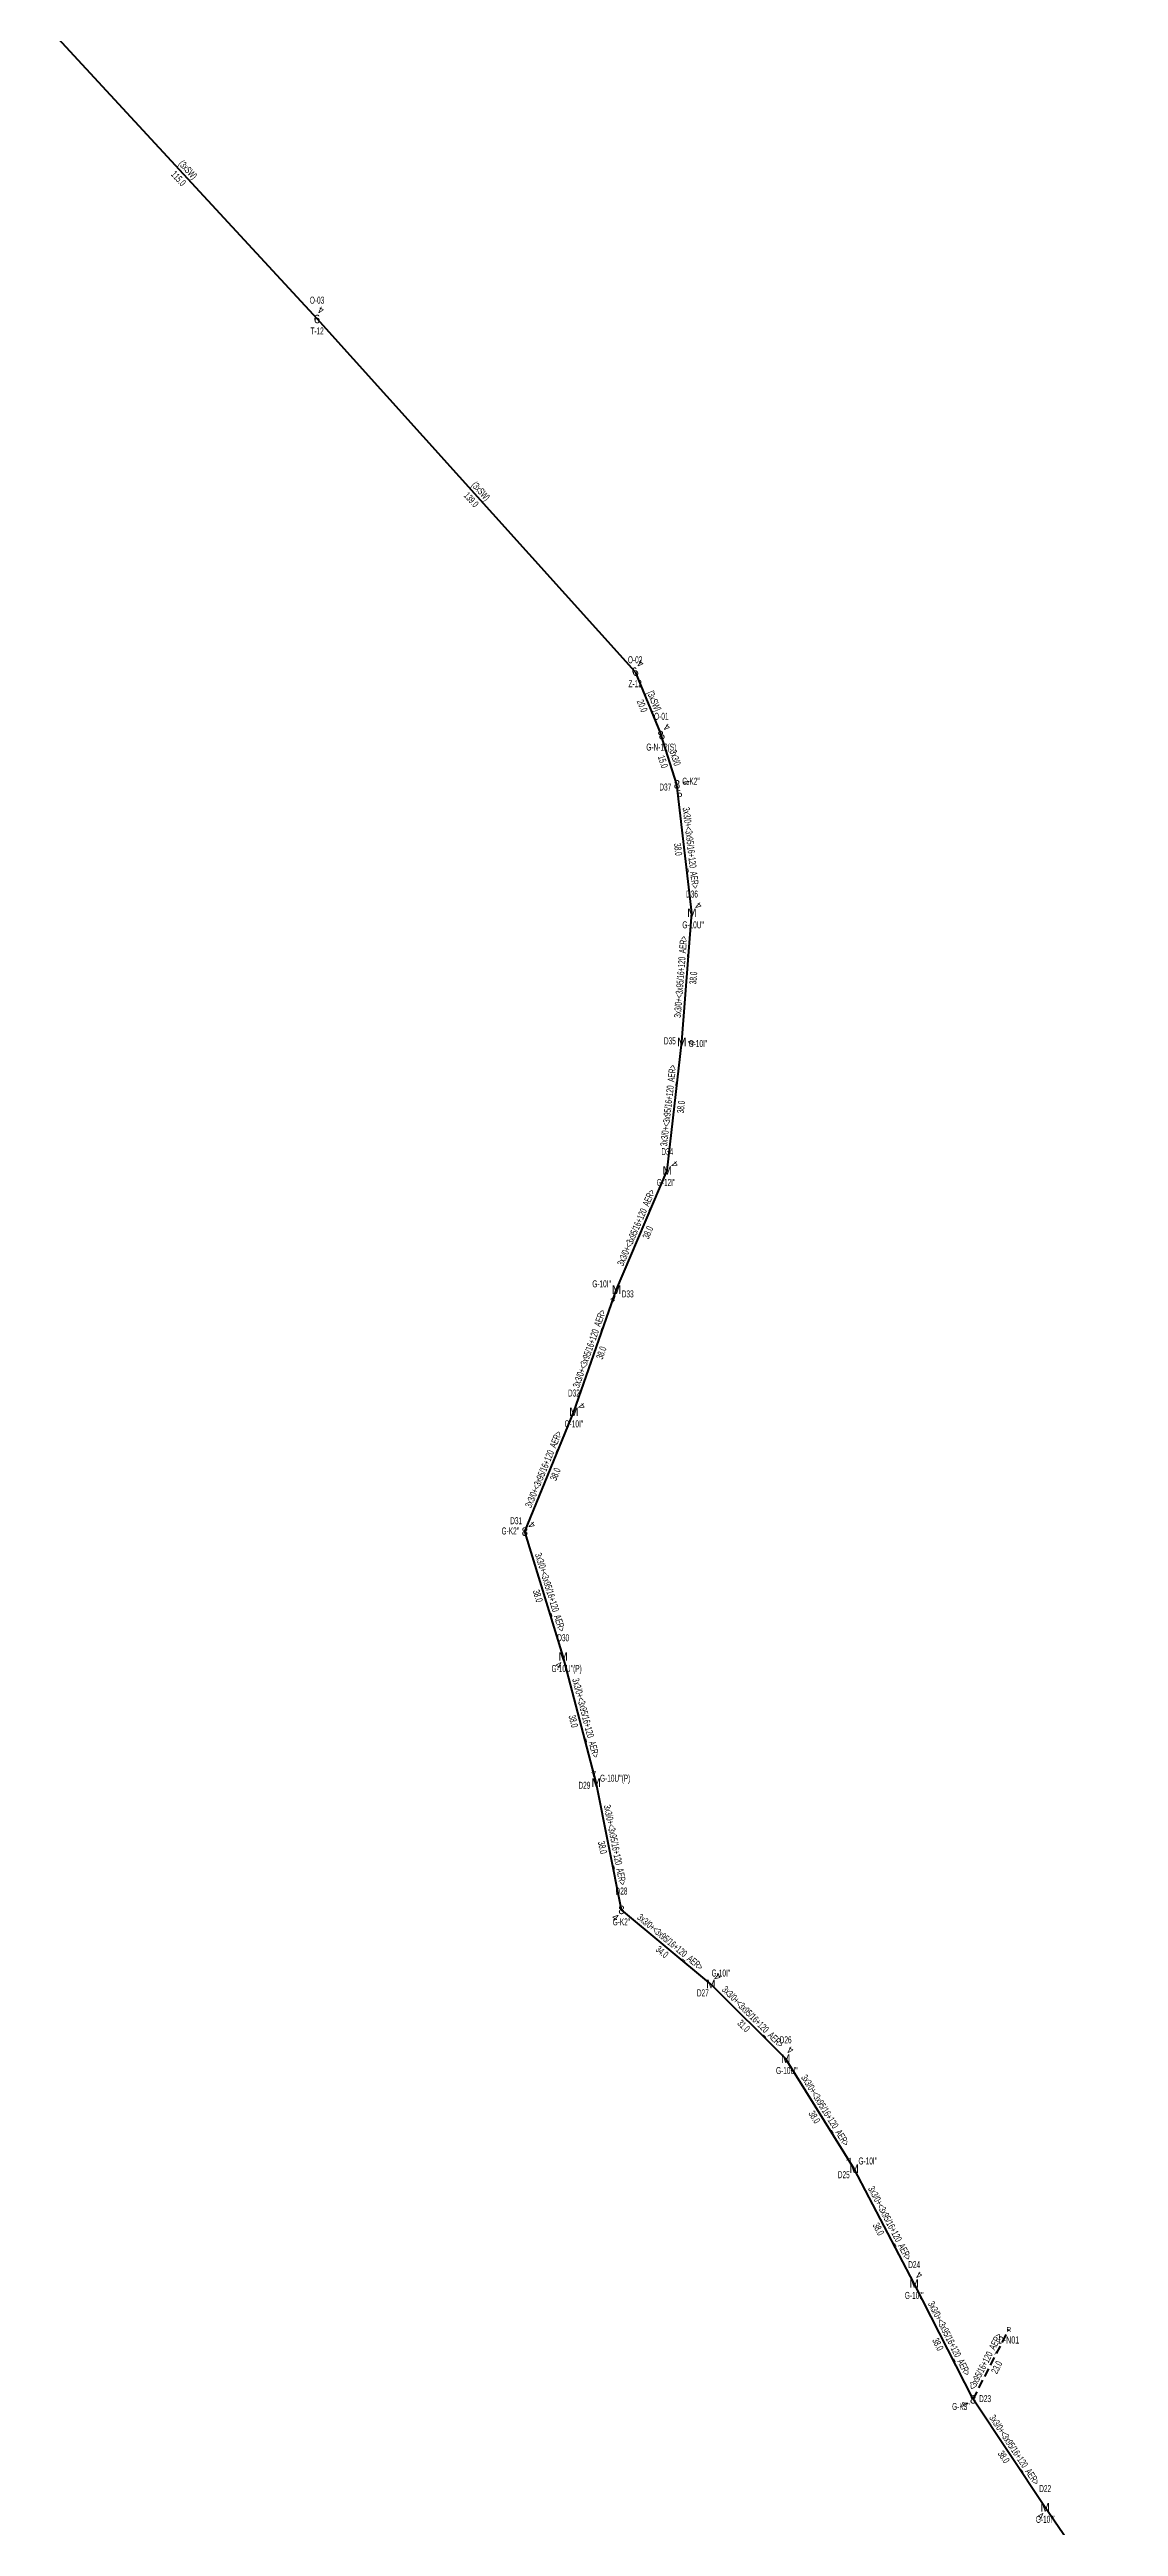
# Model space of a CAD drawing. Header units: millimetres. Extents: x 635683 to 638848, y 4083109 to 4086793.
# Drawn here: x 636367 to 636680, y 4085339 to 4086063 of the extents above; entities that cross this region are included whole.
import ezdxf
from ezdxf.enums import TextEntityAlignment as Align

# ---------------------------------------------------------------- set-up
doc = ezdxf.new("R2010")
doc.units = ezdxf.units.MM
doc.linetypes.add('DASHED', pattern=[3.75, 2.5, -1.25])
for name, color, linetype, lineweight in [('DIREK_ENH_MEVCUT', 6, 'Continuous', 25), ('DIREK_ENH_YENI', 6, 'Continuous', 25), ('DIREK_OG_YENI', 10, 'Continuous', 25), ('HAT_AG_HAVAI_ILERDE', 3, 'DASHED', 50), ('HAT_ENH_HAVAI_MEVCUT', 6, 'Continuous', 70), ('HAT_OG_HAVAI_BYSK', 1, 'Continuous', 70), ('HAT_OG_HAVAI_YENI', 1, 'Continuous', 70), ('NODE_AG_MEVCUT', 5, 'Continuous', 25)]:
    doc.layers.add(name, color=color, linetype=linetype, lineweight=lineweight)
doc.styles.add('Direk', font='B_CAD')
doc.styles.get("Standard").update_dxf_attribs({"font": 'Arial'})

msp = doc.modelspace()

# ---------------------------------------------------------------- linework, layer by layer
at = {"layer": 'HAT_AG_HAVAI_ILERDE'}
msp.add_line((636637.031, 4085376.076), (636647.479719, 4085396.478324), dxfattribs=at)
at = {"layer": 'HAT_ENH_HAVAI_MEVCUT'}
for p in [(636367.056, 4086068.837), (636538.23, 4085881.02)]:
    msp.add_line(p, (636445.253045, 4085984.118046), dxfattribs=at)
at = {"layer": 'HAT_OG_HAVAI_BYSK'}
msp.add_line((636538.23, 4085881.02), (636545.880368, 4085862.491307), dxfattribs=at)
at = {"layer": 'HAT_OG_HAVAI_YENI'}
for p, q in [((636550.466, 4085848.086), (636545.880368, 4085862.491307)), ((636554.85, 4085810.541), (636550.466, 4085848.086)), ((636551.870986, 4085772.801795), (636554.85, 4085810.541)), ((636547.638, 4085735.247), (636551.870986, 4085772.801795)), ((636532.802003, 4085700.427397), (636547.638, 4085735.247)), ((636520.341479, 4085664.695501), (636532.802003, 4085700.427397)), ((636505.991, 4085629.69), (636520.341479, 4085664.695501)), ((636517.207, 4085593.171), (636505.991, 4085629.69)), ((636526.819, 4085556.328), (636517.207, 4085593.171)), ((636534.248, 4085519.131), (636526.819, 4085556.328)), ((636560.390411, 4085497.459368), (636534.248, 4085519.131)), ((636582.235, 4085475.661), (636560.390411, 4085497.459368)), ((636602.263269, 4085443.457185), (636582.235, 4085475.661)), ((636619.808193, 4085409.939559), (636602.263269, 4085443.457185)), ((636637.031, 4085376.076), (636619.808193, 4085409.939559)), ((636658.096614, 4085344.493502), (636637.031, 4085376.076)), ((636679.518153, 4085313.194945), (636658.096614, 4085344.493502))]:
    msp.add_line(p, q, dxfattribs=at)

# ---------------------------------------------------------------- texts
at = {"layer": 'DIREK_ENH_MEVCUT', "width": 0.53}
for s, p in [('O-03', (636445.253045, 4085989.618046)), ('T-12', (636445.253045, 4085980.618046))]:
    msp.add_text(s, height=2.05, dxfattribs=at).set_placement(p, align=Align.MIDDLE_CENTER)
at = {"layer": 'DIREK_ENH_MEVCUT', "style": 'Direk'}
msp.add_text('6', height=2.5, dxfattribs=at).set_placement((636445.253045, 4085984.118046), align=Align.MIDDLE_CENTER)
at = {"layer": 'DIREK_ENH_MEVCUT', "color": 32, "style": 'Direk'}
for rotation, p in [(516.022552, (636446.390901, 4085986.676422)), (506.217696, (636539.786909, 4085883.347237))]:
    msp.add_text('4', height=2, rotation=rotation, dxfattribs=at).set_placement(p, align=Align.MIDDLE_CENTER)
at = {"layer": 'DIREK_ENH_MEVCUT', "linetype": 'ByBlock', "width": 0.53}
for s, p in [('O-02', (636538.23, 4085884.52)), ('Z-12', (636538.23, 4085877.52))]:
    msp.add_text(s, height=2.05, dxfattribs=at).set_placement(p, align=Align.MIDDLE_CENTER)
at = {"layer": 'DIREK_ENH_MEVCUT', "linetype": 'ByBlock', "style": 'Direk'}
msp.add_text('6', height=2.5, rotation=17.656185, dxfattribs=at).set_placement((636538.23, 4085881.02), align=Align.MIDDLE_CENTER)
at = {"layer": 'DIREK_ENH_YENI', "width": 0.53}
for s, p in [('O-01', (636545.880368, 4085867.991307)), ('G-N-12(S)', (636545.880368, 4085858.991307))]:
    msp.add_text(s, height=2.05, dxfattribs=at).set_placement(p, align=Align.MIDDLE_CENTER)
at = {"layer": 'DIREK_ENH_YENI', "style": 'Direk'}
msp.add_text('8', height=2.5, rotation=18.9744, dxfattribs=at).set_placement((636545.880368, 4085862.491307), align=Align.MIDDLE_CENTER)
at = {"layer": 'DIREK_ENH_YENI', "color": 32, "style": 'Direk'}
msp.add_text('4', height=2, rotation=503.8289, dxfattribs=at).set_placement((636547.532924, 4085864.75163), align=Align.MIDDLE_CENTER)
at = {"layer": 'DIREK_OG_YENI', "width": 0.53}
for s, p in [('D37', (636547.05123, 4085847.318314)), ("G-K2''", (636554.573433, 4085849.009406)), ('D36', (636554.85, 4085816.041)), ("G-10U''", (636555.18721, 4085807.041)), ('D35', (636548.386937, 4085773.135563)), ("G-10I''", (636556.59751, 4085772.349)), ('D34', (636547.638, 4085740.747)), ("G-12I''", (636547.30079, 4085731.747)), ("G-10I''", (636528.447184, 4085702.112291)), ('D33', (636536.066204, 4085699.164466)), ('D32', (636520.341479, 4085670.195501)), ("G-10I''", (636520.341479, 4085661.195501)), ("G-K2''", (636501.768465, 4085629.882407)), ('D31', (636503.46404, 4085632.882649)), ('D30', (636517.207, 4085598.671)), ("G-10U''(P)", (636518.218715, 4085589.671)), ('D29', (636523.408132, 4085555.543155)), ("G-10U''(P)", (636532.388221, 4085557.609484)), ('D28', (636534.248, 4085524.631)), ("G-K2''", (636534.248, 4085515.631)), ("G-10I''", (636563.31378, 4085500.672299)), ('D27', (636558.034943, 4085494.87059)), ('D26', (636582.235, 4085481.161)), ("G-10U''", (636582.57221, 4085472.161)), ('D25', (636599.22469, 4085441.720222)), ("G-10I''", (636606.246909, 4085445.73438)), ('D24', (636619.808193, 4085415.439559)), ("G-10I''", (636619.808193, 4085406.439559)), ("G-K3''", (636633.467951, 4085373.991376)), ('D23', (636640.525223, 4085376.277013)), ('D22', (636658.096614, 4085349.993502)), ("G-10I''", (636658.096614, 4085340.993502))]:
    msp.add_text(s, height=2.05, dxfattribs=at).set_placement(p, align=Align.MIDDLE_CENTER)
at = {"layer": 'DIREK_OG_YENI', "style": 'Direk'}
for s, p in [('8', (636550.466, 4085848.086)), ('M', (636554.85, 4085810.541)), ('M', (636551.870986, 4085772.801795)), ('M', (636547.638, 4085735.247)), ('M', (636532.802003, 4085700.427397)), ('M', (636520.341479, 4085664.695501)), ('8', (636505.991, 4085629.69)), ('M', (636517.207, 4085593.171)), ('M', (636526.819, 4085556.328)), ('8', (636534.248, 4085519.131)), ('M', (636560.390411, 4085497.459368)), ('M', (636582.235, 4085475.661)), ('M', (636602.263269, 4085443.457185)), ('M', (636619.808193, 4085409.939559)), ('8', (636637.031, 4085376.076)), ('M', (636658.096614, 4085344.493502))]:
    msp.add_text(s, height=2.5, dxfattribs=at).set_placement(p, align=Align.MIDDLE_CENTER)
at = {"layer": 'DIREK_OG_YENI', "color": 32, "style": 'Direk'}
for s, rotation, p in [('5', 15.164006, (636551.198432, 4085845.383493)), ('4', 459.665143, (636553.226256, 4085848.556091)), ('4', 497.751611, (636556.732569, 4085812.613664)), ('4', 444.048444, (636554.655894, 4085772.51147)), ('4', 489.032918, (636549.812996, 4085737.010347)), ('4', 339.811779, (636531.835709, 4085697.799417)), ('4', 485.387589, (636522.624188, 4085666.316994)), ('4', 492.39102, (636508.058971, 4085631.577723)), ('4', 330.847597, (636515.843024, 4085590.725684)), ('4', 193.790143, (636526.151574, 4085559.047291)), ('4', 320.647265, (636532.47254, 4085516.965881)), ('4', 496.381184, (636562.322011, 4085499.486415)), ('4', 510.939201, (636583.595065, 4085478.108493)), ('4', 210.816135, (636600.828872, 4085445.861869)), ('4', 508.478812, (636621.272072, 4085412.32641)), ('4', 298.644066, (636634.573679, 4085374.733772)), ('4', 331.8517, (636656.775699, 4085342.024659))]:
    msp.add_text(s, height=2, rotation=rotation, dxfattribs=at).set_placement(p, align=Align.MIDDLE_CENTER)
at = {"layer": 'HAT_AG_HAVAI_ILERDE', "lineweight": 30, "width": 0.53}
msp.add_text('<3x95/16+120_AER>', height=2.05, rotation=62.881482, dxfattribs=at).set_placement((636641.498804, 4085386.66462), align=Align.CENTER)
msp.add_text('23.0', height=2.05, rotation=62.881482, dxfattribs=at).set_placement((636643.011915, 4085385.889704), align=Align.TOP_CENTER)
at = {"layer": 'HAT_ENH_HAVAI_MEVCUT', "lineweight": 30, "width": 0.53}
for s, rotation, p in [('115.0', 312.70754, (636405.529921, 4086025.901005)), ('139.0', 312.045102, (636491.110298, 4085931.999765))]:
    msp.add_text(s, height=2.05, rotation=rotation, dxfattribs=at).set_placement(p, align=Align.TOP_CENTER)
for rotation, p in [(312.70754, (636406.779124, 4086027.054041)), (312.045102, (636492.372748, 4085933.138281))]:
    msp.add_text('(3xSW)', height=2.05, rotation=rotation, dxfattribs=at).set_placement(p, align=Align.CENTER)
at = {"layer": 'HAT_OG_HAVAI_BYSK', "lineweight": 30, "width": 0.53}
msp.add_text('[3xSW]', height=2.05, rotation=292.43539, dxfattribs=at).set_placement((636542.840848, 4085872.080049, 318272.940184), align=Align.CENTER)
msp.add_text('20.0', height=2.05, rotation=292.43539, dxfattribs=at).set_placement((636541.26952, 4085871.431258, 318272.940184), align=Align.TOP_CENTER)
at = {"layer": 'HAT_OG_HAVAI_YENI', "lineweight": 30, "width": 0.53}
for s, rotation, p in [('15.0', 287.657798, (636547.363232, 4085855.030822, 318272.940184)), ('38.0', 276.659856, (636551.814118, 4085829.214912)), ('38.0', 85.486019, (636554.208036, 4085791.604292)), ('38.0', 83.569648, (636550.599357, 4085753.92932)), ('38.0', 66.921585, (636541.002187, 4085717.504124)), ('38.0', 70.775175, (636527.37434, 4085682.281564)), ('38.0', 67.70841, (636513.952571, 4085646.870367)), ('38.0', 287.072925, (636510.786151, 4085611.180801)), ('38.0', 284.622681, (636521.190341, 4085574.5349)), ('38.0', 281.294616, (636529.699997, 4085537.563064)), ('34.0', 320.342033, (636546.776796, 4085507.640663)), ('31.0', 315.061546, (636570.712425, 4085485.958714)), ('38.0', 301.877763, (636591.527448, 4085459.110416)), ('38.0', 297.629974, (636610.282664, 4085426.304176)), ('38.0', 296.957485, (636627.661974, 4085392.622314)), ('38.0', 303.703579, (636646.856694, 4085359.812953))]:
    msp.add_text(s, height=2.05, rotation=rotation, dxfattribs=at).set_placement(p, align=Align.TOP_CENTER)
for s, rotation, p in [('3x3/0', 287.657798, (636548.983137, 4085855.546485, 318272.940184)), ('3x3/0+<3x95/16+120_AER>', 276.659856, (636553.502647, 4085829.412069)), ('3x3/0+<3x95/16+120_AER>', 85.486019, (636552.513309, 4085791.738086)), ('3x3/0+<3x95/16+120_AER>', 83.569648, (636548.910052, 4085754.119712)), ('3x3/0+<3x95/16+120_AER>', 66.921585, (636539.438239, 4085718.170508)), ('3x3/0+<3x95/16+120_AER>', 70.775175, (636525.769143, 4085682.841333)), ('3x3/0+<3x95/16+120_AER>', 67.70841, (636512.37962, 4085647.515212)), ('3x3/0+<3x95/16+120_AER>', 287.072925, (636512.411235, 4085611.679901)), ('3x3/0+<3x95/16+120_AER>', 284.622681, (636522.835277, 4085574.96407)), ('3x3/0+<3x95/16+120_AER>', 281.294616, (636531.367073, 4085537.896016)), ('3x3/0+<3x95/16+120_AER>', 320.342033, (636547.861741, 4085508.949439)), ('3x3/0+<3x95/16+120_AER>', 315.061546, (636571.913214, 4085487.162086)), ('3x3/0+<3x95/16+120_AER>', 301.877763, (636592.971049, 4085460.008201)), ('3x3/0+<3x95/16+120_AER>', 297.629974, (636611.788798, 4085427.092568)), ('3x3/0+<3x95/16+120_AER>', 296.957485, (636629.177257, 4085393.392973)), ('3x3/0+<3x95/16+120_AER>', 303.703579, (636648.270957, 4085360.756277))]:
    msp.add_text(s, height=2.05, rotation=rotation, dxfattribs=at).set_placement(p, align=Align.CENTER)
at = {"layer": 'NODE_AG_MEVCUT', "style": 'Direk'}
msp.add_text('R', height=1.4, dxfattribs=at).set_placement((636647.479719, 4085396.478324), align=Align.MIDDLE_CENTER)
at = {"layer": 'NODE_AG_MEVCUT', "width": 0.6}
msp.add_text('D-N01', height=2.1, dxfattribs=at).set_placement((636647.479719, 4085394.478324), align=Align.TOP_CENTER)

doc.saveas('drawing.dxf')
